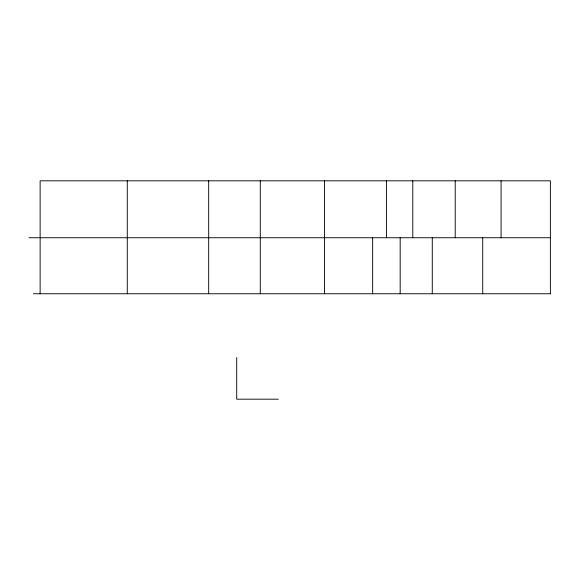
<?xml version="1.0" encoding="UTF-8"?>
<svg xmlns="http://www.w3.org/2000/svg" width="580" height="580" viewBox="0 0 580 580"><rect width="100%" height="100%" fill="white"/><g stroke="black" fill="none" stroke-linecap="round" stroke-linejoin="round"><path stroke-width="0.87" d="M29 237.742L38.954 237.742M39.853 237.742L550.427 237.742M33.415 293.755L550.775 293.755M278.364 399.185L236.713 399.185L236.713 357.526M550.384 293.755L550.384 180.815L40.129 180.815L40.129 293.755M501.076 180.815L501.076 237.742M482.727 237.742L482.727 293.755M455.213 180.815L455.213 237.742M432.274 237.742L432.274 293.755M412.786 180.815L412.786 237.742M400.171 237.742L400.171 293.755M386.411 180.815L386.411 237.742M372.65 237.742L372.65 293.755M324.495 180.815L324.495 293.755M260.282 180.815L260.282 293.755M208.684 180.815L208.684 293.755M127.274 180.815L127.274 293.755"/></g></svg>
